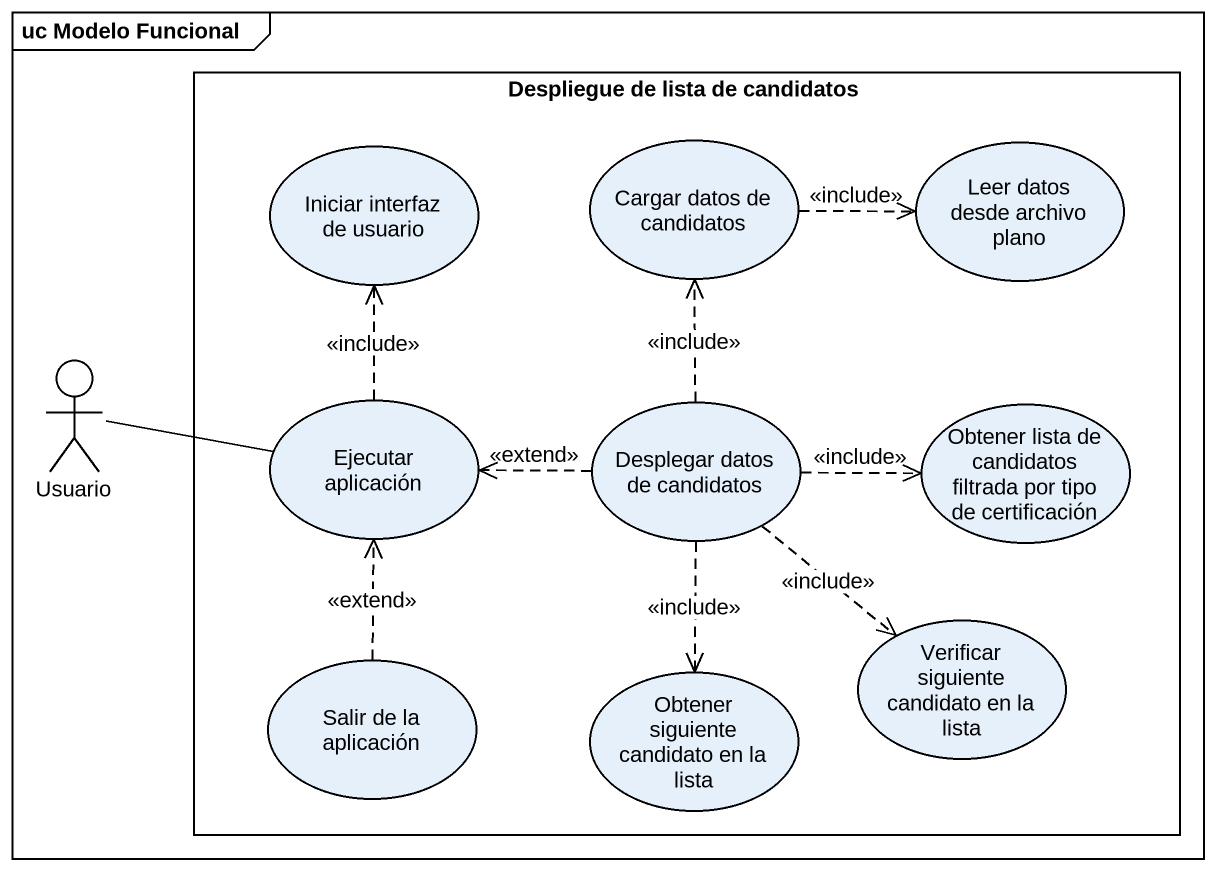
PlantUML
@startuml
mainframe uc Modelo Funcional
rectangle "Despliegue de lista de candidatos" as Despliegue_de_lista_de {
  usecase "Iniciar interfaz de usuario" as Iniciar_interfaz_de_usuario
  usecase "Cargar datos de candidatos" as Cargar_datos_de_candidatos
  usecase "Leer datos desde archivo plano" as Leer_datos_desde_archivo
  usecase "Ejecutar aplicación" as Ejecutar_aplicación
  usecase "Desplegar datos de candidatos" as Desplegar_datos_de
  usecase "Obtener lista de candidatos filtrada por tipo de certificación" as Obtener_lista_de_candidatos
  usecase "Verificar siguiente candidato en la lista" as Verificar_siguiente
  usecase "Salir de la aplicación" as Salir_de_la_aplicación
  usecase "Obtener siguiente candidato en la lista" as Obtener_siguiente_candidato
}
actor Usuario
Cargar_datos_de_candidatos .right.> Leer_datos_desde_archivo : <<include>>
Usuario -right- Ejecutar_aplicación
Ejecutar_aplicación .up.> Iniciar_interfaz_de_usuario : <<include>>
Desplegar_datos_de .up.> Cargar_datos_de_candidatos : <<include>>
Desplegar_datos_de .left.> Ejecutar_aplicación : <<extend>>
Desplegar_datos_de .right.> Obtener_lista_de_candidatos : <<include>>
Desplegar_datos_de ..> Verificar_siguiente : <<include>>
Desplegar_datos_de ..> Obtener_siguiente_candidato : <<include>>
Salir_de_la_aplicación .up.> Ejecutar_aplicación : <<extend>>
@enduml
